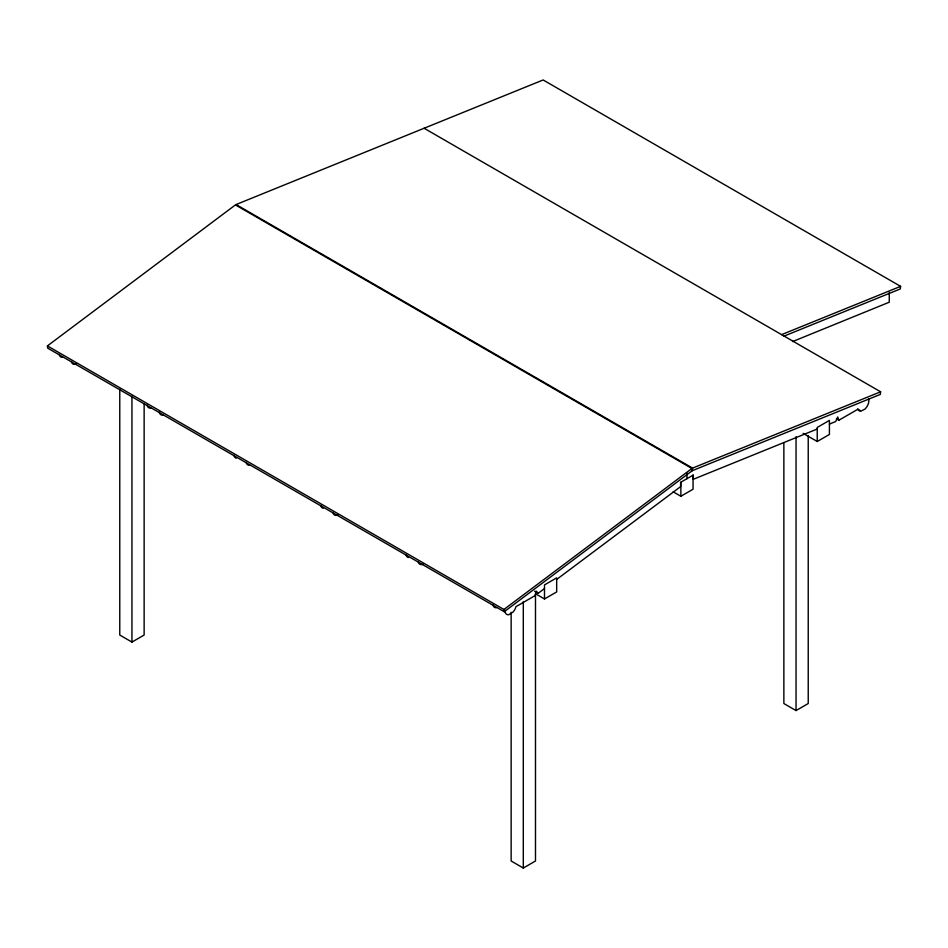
<?xml version="1.0" encoding="UTF-8"?>
<svg xmlns="http://www.w3.org/2000/svg" width="948" height="948" viewBox="0 0 948 948"><rect width="100%" height="100%" fill="white"/><g stroke="black" fill="none" stroke-linecap="round" stroke-linejoin="round"><path stroke-width="1.42" d="M880.621 391.808L692.561 468.111L692.253 470.706L504.218 611.721L47.708 348.153L47.4 345.913L235.436 204.91L691.933 468.466L692.253 470.706L880.313 394.415L880.621 391.808L424.111 128.253M692.561 468.111L236.064 204.543L543.133 79.964L900.6 286.355L900.292 288.95L784.008 336.125M504.218 611.721L503.909 609.481L691.933 468.466M534.554 591.173L538.215 593.282L544.496 588.566M556.677 579.441L680.605 486.632L680.605 482.354L693.308 475.007L693.308 479.297L817.235 429.017M119.768 389.284L119.768 635.042L131.95 642.08L144.132 635.042L144.132 404.085M673.175 491.822L680.865 496.266L693.047 489.227L693.047 475.161M836.409 418.838L838.838 420.248L857.94 409.228A7.963 4.598 -60 0 0 860.831 411.231L865.145 408.979A7.963 4.598 -60 0 0 868.534 398.705M544.496 598.958L556.677 591.931L556.677 577.865L544.496 584.904L544.496 598.958L535.525 593.78M817.235 441.495L829.417 434.468L829.417 420.402L817.235 427.441L817.235 441.495L803.134 433.366M511.138 612.278L511.138 860.997L523.308 868.036L535.49 860.997L535.49 594.503M783.866 442.965L783.866 703.535L796.047 710.573L808.229 703.535L808.229 435.559M792.587 341.576L889.26 302.211L889.26 292.411M781.59 334.632L900.6 286.355M829.417 424.076L835.698 421.528L837.736 416.99L838.838 420.248M76.456 363.854L75.034 364.316A7.963 4.598 -60 0 1 71.408 361.449M338.069 514.894L336.659 515.356A7.963 4.598 -60 0 1 333.021 512.489M423.341 564.119L421.919 564.581A7.963 4.598 -60 0 1 418.281 561.714M857.667 409.015L860.109 410.425M47.4 345.913L503.909 609.481M538.215 593.282L536.177 591.09L535.063 595.628L515.973 606.661A7.963 4.598 -60 0 1 513.069 612.005L508.768 614.731A7.963 4.598 -60 0 1 505.071 610.204M796.047 436.673L796.047 710.573M686.956 473.171L686.956 478.681M680.865 482.2L680.865 496.266M523.308 601.542L523.308 868.036M131.95 396.311L131.95 642.08M62.852 357.278A7.963 4.598 -60 0 1 59.226 354.422M150.768 408.043A7.963 4.598 -60 0 1 147.141 405.175M162.949 415.07A7.963 4.598 -60 0 1 159.311 412.202M236.325 458.168A7.963 4.598 -60 0 1 234.002 455.324M249.81 465.219A7.963 4.598 -60 0 1 246.184 462.351M323.173 508.306A7.963 4.598 -60 0 1 320.839 505.462M408.434 557.531A7.963 4.598 -60 0 1 406.099 554.687M496.586 607.692A7.963 4.598 -60 0 1 492.96 604.824"/></g></svg>
